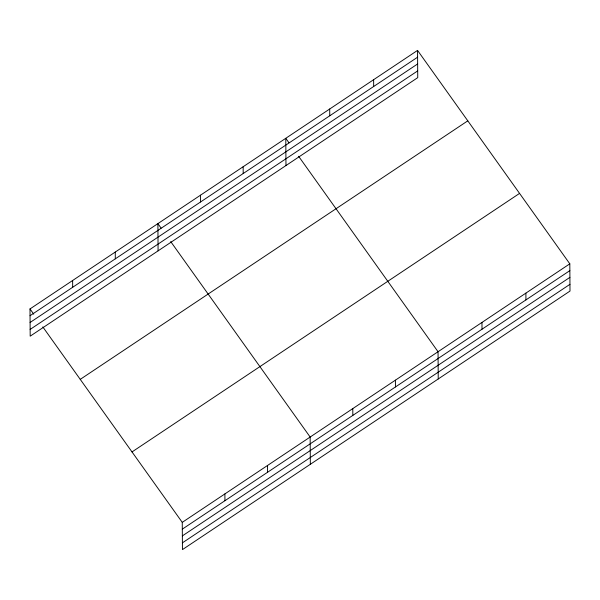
<?xml version="1.0" encoding="UTF-8"?>
<svg xmlns="http://www.w3.org/2000/svg" width="600" height="600" viewBox="0 0 600 600"><rect width="100%" height="100%" fill="white"/><g stroke="black" fill="none" stroke-linecap="round" stroke-linejoin="round"><path stroke-width="0.9" d="M417.548 50.4L417.743 77.64L30.188 336.173L30 308.933L417.548 50.4L569.812 263.827L570 291.067L182.453 549.6L182.257 522.36L42.825 326.918M30.045 315.72L417.6 57.188M30.098 322.47L417.645 63.938M30.142 329.423L417.69 70.89M80.242 379.365L467.798 120.833M132.015 451.928L519.562 193.395M182.257 522.36L569.812 263.827M182.31 529.148L569.857 270.615M182.355 535.898L569.903 277.365M182.4 542.85L569.955 284.317M288.99 142.792L285.78 138.3L285.975 165.54M298.612 156.285L438.045 351.728L438.232 378.968M161.1 228.112L157.89 223.612L158.085 250.86M170.722 241.597L310.155 437.048L310.343 464.287M30 308.933L33.742 314.175M525.885 293.13L525.938 299.918M481.965 322.425L482.01 329.212M395.415 380.168L395.46 386.955M373.627 79.703L373.673 86.49M352.785 408.607L352.83 415.395M329.707 108.998L329.752 115.785M267.517 465.48L267.57 472.268M243.15 166.74L243.202 173.528M224.888 493.92L224.94 500.707M200.52 195.18L200.572 201.968M115.26 252.053L115.305 258.84M72.63 280.493L72.675 287.28"/></g></svg>
